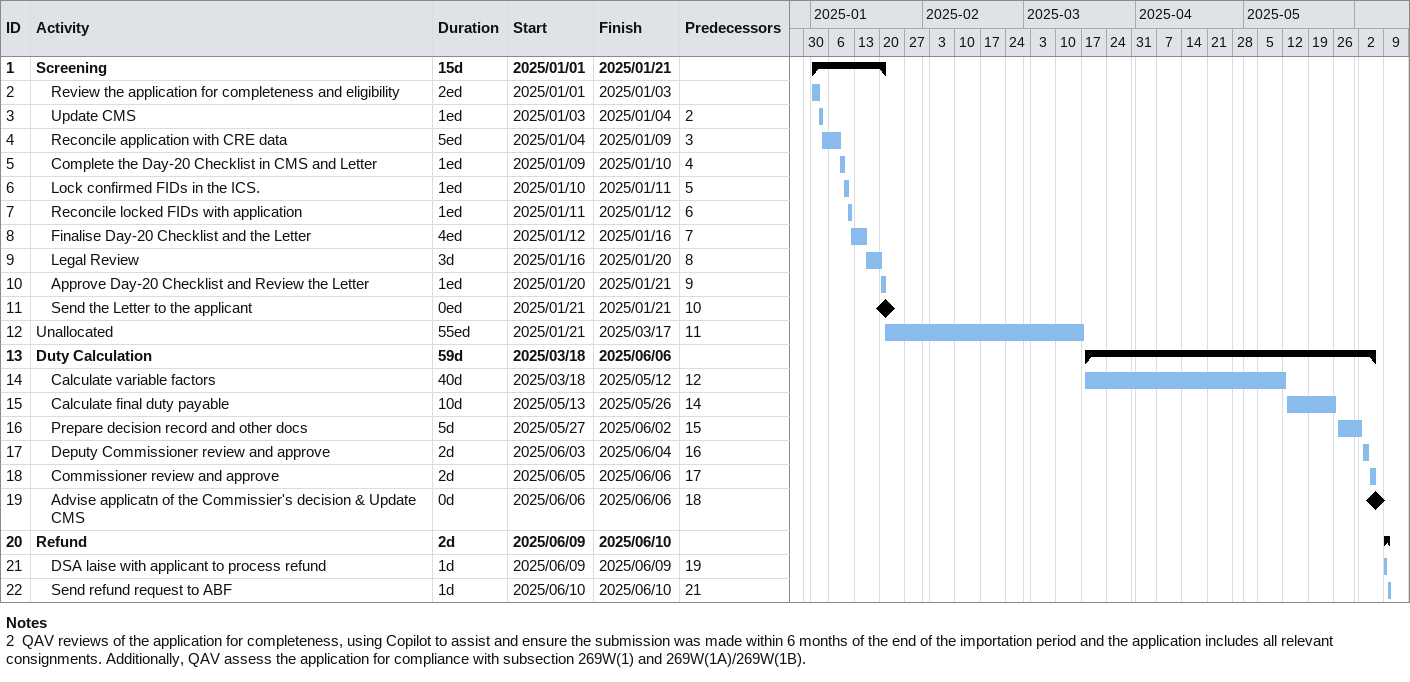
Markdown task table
| ID | Level | Task | Duration | Start | Finish | Predecessors |
|---|---|---|---|---|---|---|
| 1 | 1 | **Screening** | 15d | 2025-01-01 | 2025-01-21 |  |
| 2 | 2 | Review the application for completeness and eligibility | 2ed | 2025-01-01 | 2025-01-03 |  |
| 3 | 2 | Update CMS | 1ed | 2025-01-03 | 2025-01-04 | 2 |
| 4 | 2 | Reconcile application with CRE data | 5ed | 2025-01-04 | 2025-01-09 | 3 |
| 5 | 2 | Complete the Day-20 Checklist in CMS and Letter | 1ed | 2025-01-09 | 2025-01-10 | 4 |
| 6 | 2 | Lock confirmed FIDs in the ICS. | 1ed | 2025-01-10 | 2025-01-11 | 5 |
| 7 | 2 | Reconcile locked FIDs with application | 1ed | 2025-01-11 | 2025-01-12 | 6 |
| 8 | 2 | Finalise Day-20 Checklist and the Letter | 4ed | 2025-01-12 | 2025-01-16 | 7 |
| 9 | 2 | Legal Review | 3d | 2025-01-16 | 2025-01-20 | 8 |
| 10 | 2 | Approve Day-20 Checklist and Review the Letter | 1ed | 2025-01-20 | 2025-01-21 | 9 |
| 11 | 2 | Send the Letter to the applicant | 0ed | 2025-01-21 | 2025-01-21 | 10 |
| 12 | 1 | Unallocated | 55ed | 2025-01-21 | 2025-03-17 | 11 |
| 13 | 1 | **Duty Calculation** | 59d | 2025-03-18 | 2025-06-06 |  |
| 14 | 2 | Calculate variable factors | 40d | 2025-03-18 | 2025-05-12 | 12 |
| 15 | 2 | Calculate final duty payable | 10d | 2025-05-13 | 2025-05-26 | 14 |
| 16 | 2 | Prepare decision record and other docs | 5d | 2025-05-27 | 2025-06-02 | 15 |
| 17 | 2 | Deputy Commissioner review and approve | 2d | 2025-06-03 | 2025-06-04 | 16 |
| 18 | 2 | Commissioner review and approve | 2d | 2025-06-05 | 2025-06-06 | 17 |
| 19 | 2 | Advise applicatn of the Commissier's decision & Update CMS | 0d | 2025-06-06 | 2025-06-06 | 18 |
| 20 | 1 | **Refund** | 2d | 2025-06-09 | 2025-06-10 |  |
| 21 | 2 | DSA laise with applicant to process refund | 1d | 2025-06-09 | 2025-06-09 | 19 |
| 22 | 2 | Send refund request to ABF | 1d | 2025-06-10 | 2025-06-10 | 21 |

Notes
- 2: QAV reviews of the application for completeness, using Copilot to assist and ensure the submission was made within 6 months of the end of the importation period and the application includes all relevant consignments. Additionally, QAV assess the application for compliance with subsection 269W(1) and 269W(1A)/269W(1B).
